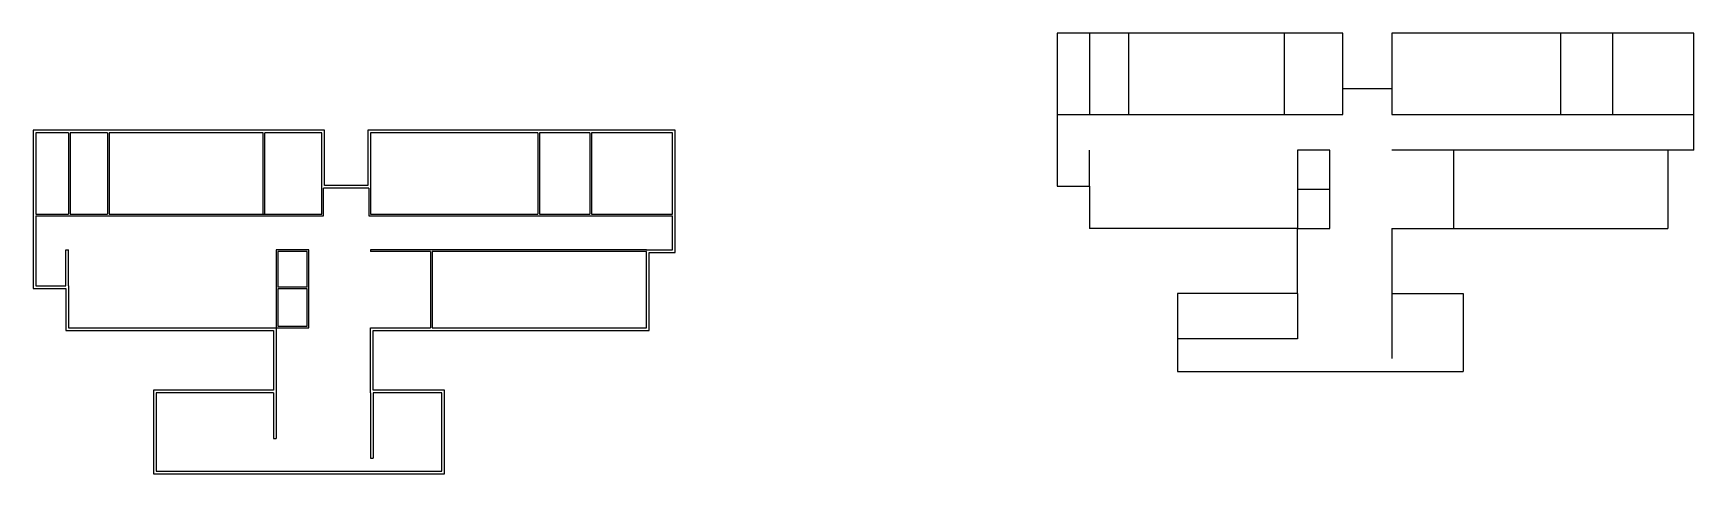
# Model space of a CAD drawing. Header units: inches. Extents: x -6648 to 13453, y -413 to 2125.
# Drawn here: x -6648 to -513, y -413 to 1212 of the extents above; entities that cross this region are included whole.
import ezdxf

# ---------------------------------------------------------------- set-up
doc = ezdxf.new("R2010")
doc.units = ezdxf.units.IN
doc.header["$MEASUREMENT"] = 0

msp = doc.modelspace()

# ---------------------------------------------------------------- linework, layer by layer
for p, q in [((-2745, 1212.5), (-2745, 912.5)), ((-2601, 1212.5), (-2601, 912.5)), ((-2025, 912.5), (-2025, 1212.5)), ((-1809, 912.5), (-1809, 1212.5)), ((-1629, 1212.5), (-1629, 912.5)), ((-1005, 1212.5), (-1005, 912.5)), ((-813, 1212.5), (-813, 912.5)), ((-1809, 1008.5), (-1629, 1008.5)), ((-2865, 912.5), (-1809, 912.5)), ((-1629, 912.5), (-513, 912.5)), ((-6517.8, 845), (-6517.8, 545)), ((-6511.8, 845), (-6511.8, 545)), ((-6373.8, 845), (-6373.8, 545)), ((-6367.8, 845), (-6367.8, 545)), ((-5797.8, 545), (-5797.8, 845)), ((-5791.8, 545), (-5791.8, 845)), ((-4783.8, 845), (-4783.8, 545)), ((-4777.8, 845), (-4777.8, 545)), ((-4591.8, 845), (-4591.8, 545)), ((-4585.8, 845), (-4585.8, 545)), ((-2745, 648.5), (-2745, 780.5)), ((-1857, 780.5), (-1977, 780.5)), ((-1977, 780.5), (-1977, 492.5)), ((-1857, 492.5), (-1857, 780.5)), ((-513, 780.5), (-1629, 780.5)), ((-1401, 780.5), (-1401, 492.5)), ((-609, 780.5), (-609, 492.5)), ((-2865, 648.5), (-2745, 648.5)), ((-2745, 648.5), (-2745, 492.5)), ((-1857, 636.5), (-1977, 636.5)), ((-1977, 492.5), (-2745, 492.5)), ((-1977, 252.5), (-1977, 492.5)), ((-1977, 492.5), (-1857, 492.5)), ((-1629, 492.5), (-1629, 252.5)), ((-1629, 492.5), (-609, 492.5)), ((-6527.8, 281), (-6527.8, 413)), ((-6527.8, 413), (-6517.8, 413)), ((-6517.8, 281), (-6517.8, 413)), ((-5629.8, 413), (-5749.8, 413)), ((-5749.8, 413), (-5749.8, 125)), ((-5635.8, 407), (-5743.8, 407)), ((-5743.8, 407), (-5743.8, 275)), ((-5635.8, 275), (-5635.8, 407)), ((-5629.8, 125), (-5629.8, 413)), ((-5173.8, 413), (-5401.8, 413)), ((-5401.8, 413), (-5401.8, 407)), ((-5179.8, 407), (-5401.8, 407)), ((-5179.8, 407), (-5179.8, 125)), ((-4381.8, 413), (-5173.8, 413)), ((-5173.8, 407), (-5173.8, 125)), ((-4381.8, 407), (-5173.8, 407)), ((-5635.8, 275), (-5743.8, 275)), ((-5743.8, 269), (-5743.8, 131)), ((-5635.8, 269), (-5743.8, 269)), ((-5635.8, 131), (-5635.8, 269)), ((-1977, 252.5), (-2421, 252.5)), ((-2421, 252.5), (-2421, -35.5)), ((-1977, 252.5), (-1977, 84.5)), ((-1629, 252.5), (-1365, 252.5)), ((-1629, 252.5), (-1629, 12.5)), ((-1365, 252.5), (-1365, -35.5)), ((-5749.8, 125), (-5629.8, 125)), ((-5743.8, 131), (-5635.8, 131)), ((-1977, 84.5), (-2421, 84.5)), ((-5759.8, -115), (-5759.8, -283)), ((-5749.8, -115), (-5749.8, -283)), ((-5401.8, -115), (-5401.8, -355)), ((-5391.8, -115), (-5391.8, -355)), ((-5759.8, -283), (-5749.8, -283)), ((-5401.8, -355), (-5391.8, -355))]:
    msp.add_line(p, q)
for points in [[(-1809, 1212.5), (-2865, 1212.5), (-2865, 648.5)], [(-513, 780.5), (-513, 1212.5), (-1629, 1212.5)], [(-6517.8, 845), (-6637.8, 845), (-6637.8, 545)], [(-6373.8, 845), (-6511.8, 845)], [(-5797.8, 845), (-6367.8, 845)], [(-5581.8, 641), (-5581.8, 845), (-5791.8, 845)], [(-4783.8, 845), (-5401.8, 845), (-5401.8, 641)], [(-4591.8, 845), (-4777.8, 845)], [(-4285.8, 545), (-4285.8, 845), (-4585.8, 845)], [(-6637.8, 539), (-5575.8, 539), (-5575.8, 641)], [(-6367.8, 545), (-5581.8, 545), (-5581.8, 641)], [(-5407.8, 641), (-5575.8, 641)], [(-5407.8, 641), (-5407.8, 539), (-4285.8, 539)], [(-5401.8, 641), (-5401.8, 545), (-4783.8, 545)], [(-6637.8, 545), (-6517.8, 545)], [(-6637.8, 539), (-6637.8, 281), (-6527.8, 281)], [(-6511.8, 545), (-6373.8, 545)], [(-4777.8, 545), (-4591.8, 545)], [(-4585.8, 545), (-4285.8, 545)], [(-4381.8, 413), (-4285.8, 413), (-4285.8, 539)], [(-5173.8, 125), (-4381.8, 125), (-4381.8, 407)], [(-6517.8, 281), (-6517.8, 125), (-5749.8, 125), (-5749.8, -115)], [(-5401.8, -115), (-5401.8, 125), (-5179.8, 125)], [(-2421, -35.5), (-1365, -35.5)], [(-5759.8, -115), (-6193.8, -115), (-6193.8, -403), (-5137.8, -403), (-5137.8, -115), (-5391.8, -115)]]:
    msp.add_lwpolyline(points)
msp.add_lwpolyline([(-5571.8, 651), (-5571.8, 855), (-6647.8, 855), (-6647.8, 271), (-6527.8, 271), (-6527.8, 115), (-5759.8, 115), (-5759.8, -105), (-6203.8, -105), (-6203.8, -413), (-5127.8, -413), (-5127.8, -105), (-5391.8, -105), (-5391.8, 115), (-4371.8, 115), (-4371.8, 403), (-4275.8, 403), (-4275.8, 855), (-5411.8, 855), (-5411.8, 651)], close=True)

doc.saveas('drawing.dxf')
